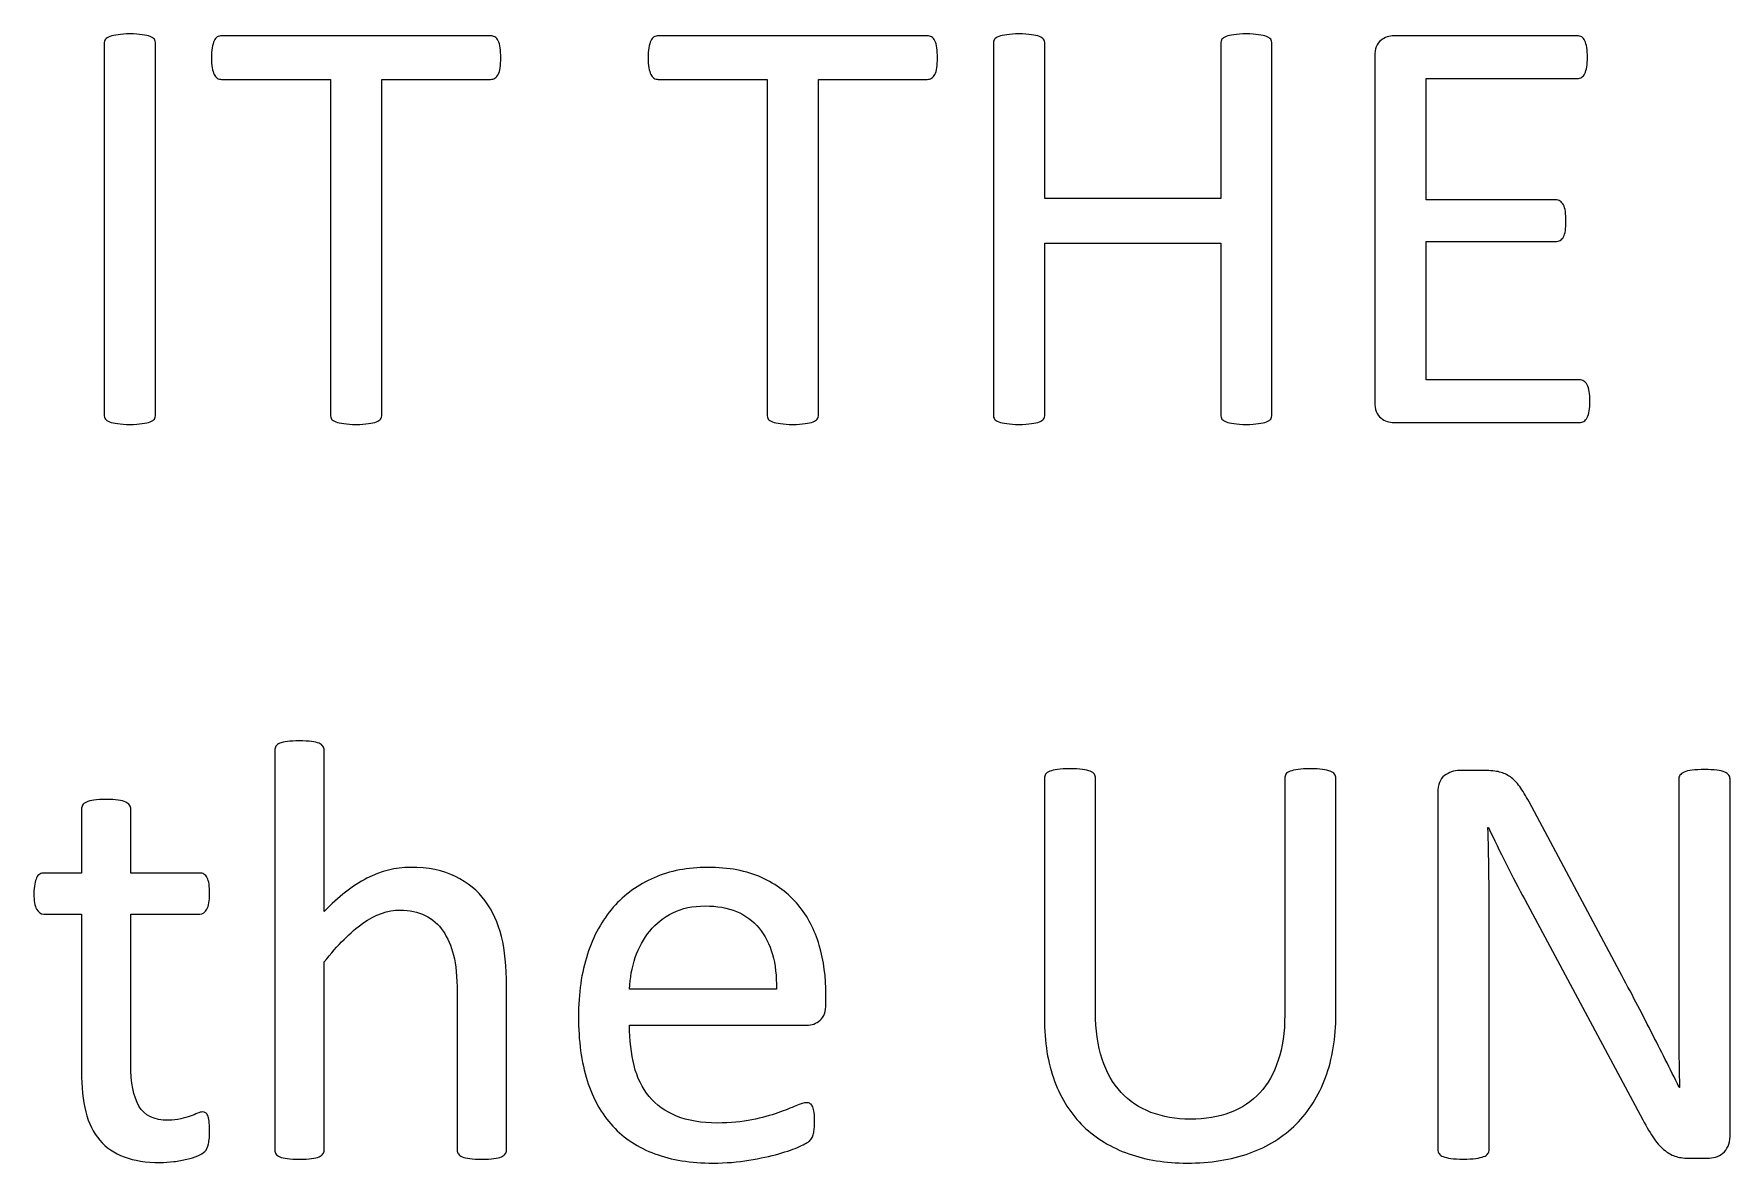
# Model space of a CAD drawing. Extents: x 699 to 13006, y 967 to 6587.
# Drawn here: x 5644.8 to 5977.3, y 2579.4 to 2800.7 of the extents above; entities that cross this region are included whole.
import ezdxf

# ---------------------------------------------------------------- set-up
doc = ezdxf.new("R2010")
doc.units = 0
doc.layers.add('Plantilla_LASERCUT_Illustrator_V2.0', color=7, linetype='CONTINUOUS')

msp = doc.modelspace()

# ---------------------------------------------------------------- linework, layer by layer
at = {"layer": 'Plantilla_LASERCUT_Illustrator_V2.0', "color": 7}
for points in [[(5734.306457, 2800.351355), (5681.572458, 2800.351355)], [(5819.911955, 2800.351355), (5767.177956, 2800.351355)], [(5947.353151, 2800.351155), (5911.377152, 2800.351155)], [(5658.544859, 2798.827955), (5658.544859, 2726.054957)], [(5668.622858, 2726.054957), (5668.622858, 2798.827955)], [(5832.861554, 2798.827955), (5832.861554, 2726.054957)], [(5877.450553, 2798.827955), (5877.450553, 2768.475956), (5842.939554, 2768.475956), (5842.939554, 2798.827955)], [(5887.470553, 2726.054957), (5887.470553, 2798.827955)], [(5907.627152, 2796.250155), (5907.627152, 2728.633157)], [(5681.572458, 2791.796355), (5702.900457, 2791.796355), (5702.900457, 2726.054357)], [(5712.978457, 2726.054357), (5712.978457, 2791.796355), (5734.306457, 2791.796355)], [(5767.177956, 2791.796355), (5788.505955, 2791.796355), (5788.505955, 2726.054357)], [(5798.583955, 2726.054357), (5798.583955, 2791.796355), (5819.911955, 2791.796355)], [(5943.135151, 2768.183156), (5917.705152, 2768.183156), (5917.705152, 2791.972155), (5947.353151, 2791.972155)], [(5947.763151, 2732.910157), (5917.705152, 2732.910157), (5917.705152, 2760.039156), (5943.135151, 2760.039156)], [(5842.939554, 2726.054957), (5842.939554, 2759.686956), (5877.450553, 2759.686956), (5877.450553, 2726.054957)], [(5911.377152, 2724.531157), (5947.763151, 2724.531157)], [(5692.001958, 2660.277358), (5692.001958, 2581.99636)], [(5701.669957, 2628.695359), (5701.669957, 2660.277358)], [(5842.880654, 2654.827959), (5842.880654, 2607.77696)], [(5852.900654, 2609.00796), (5852.900654, 2654.827959)], [(5889.989653, 2654.827959), (5889.989653, 2608.47996)], [(5900.009652, 2608.53896), (5900.009652, 2654.827959)], [(5929.182752, 2656.351159), (5924.223752, 2656.351159)], [(5967.216751, 2654.652159), (5967.216751, 2613.51916)], [(5977.294751, 2584.69116), (5977.294751, 2654.652159)], [(5919.989752, 2652.015159), (5919.989752, 2582.05416)], [(5955.668751, 2616.91816), (5937.886752, 2650.199159)], [(5654.091159, 2648.792959), (5654.091159, 2636.253959), (5646.767159, 2636.253959)], [(5677.295158, 2636.253959), (5663.759158, 2636.253959), (5663.759158, 2648.792959)], [(5929.833752, 2645.160159), (5929.950752, 2645.160159)], [(5937.036752, 2631.039159), (5960.166751, 2587.91416)], [(5646.709159, 2628.225959), (5654.091159, 2628.225959), (5654.091159, 2597.40596)], [(5663.759158, 2598.81196), (5663.759158, 2628.225959), (5677.295158, 2628.225959)], [(5930.067752, 2582.05416), (5930.067752, 2627.816159)], [(5701.669957, 2581.99636), (5701.669957, 2618.85136)], [(5737.411957, 2581.99636), (5737.411957, 2614.10536)], [(5727.743957, 2612.87536), (5727.743957, 2581.99636)], [(5790.321655, 2613.51916), (5761.552656, 2613.51916)], [(5800.048655, 2610.64816), (5800.048655, 2612.40616)], [(5761.552656, 2606.42916), (5796.280655, 2606.42916)], [(5967.392751, 2594.24216), (5967.333751, 2594.24216)], [(5969.538751, 2580.35516), (5972.870751, 2580.35516)]]:
    msp.add_lwpolyline(points, dxfattribs=at)
for points in [[(5736.181457, 2797.978355)], [(5821.786954, 2797.978355)], [(5949.697151, 2730.654157)], [(5679.111158, 2587.62096)]]:
    msp.add_lwpolyline(points, close=True, dxfattribs=at)
for points in [[(5659.686859, 2800.204955), (5659.276859, 2800.066955), (5658.983859, 2799.882955), (5658.808859, 2799.647955)], [(5661.268858, 2800.556955), (5660.624858, 2800.458955), (5660.097858, 2800.341955), (5659.686859, 2800.204955)], [(5663.583858, 2800.702955), (5662.684858, 2800.702955), (5661.913858, 2800.652955), (5661.268858, 2800.556955)], [(5666.015858, 2800.556955), (5665.370858, 2800.652955), (5664.559858, 2800.702955), (5663.583858, 2800.702955)], [(5667.567858, 2800.204955), (5667.176858, 2800.341955), (5666.659858, 2800.458955), (5666.015858, 2800.556955)], [(5668.388858, 2799.647955), (5668.231858, 2799.882955), (5667.957858, 2800.066955), (5667.567858, 2800.204955)], [(5680.722458, 2800.117355), (5680.468458, 2799.960355), (5680.263458, 2799.707355), (5680.107458, 2799.355355)], [(5681.572458, 2800.351355), (5681.259458, 2800.351355), (5680.975458, 2800.272355), (5680.722458, 2800.117355)], [(5735.156457, 2800.117355), (5734.901457, 2800.272355), (5734.618457, 2800.351355), (5734.306457, 2800.351355)], [(5735.800457, 2799.355355), (5735.624457, 2799.707355), (5735.409457, 2799.960355), (5735.156457, 2800.117355)], [(5766.327956, 2800.117355), (5766.073956, 2799.960355), (5765.868956, 2799.707355), (5765.712956, 2799.355355)], [(5767.177956, 2800.351355), (5766.864956, 2800.351355), (5766.580956, 2800.272355), (5766.327956, 2800.117355)], [(5820.761954, 2800.117355), (5820.506954, 2800.272355), (5820.223954, 2800.351355), (5819.911955, 2800.351355)], [(5821.405954, 2799.355355), (5821.229954, 2799.707355), (5821.014954, 2799.960355), (5820.761954, 2800.117355)], [(5833.915554, 2800.204955), (5833.524554, 2800.066955), (5833.251554, 2799.882955), (5833.095554, 2799.647955)], [(5835.497554, 2800.556955), (5834.833554, 2800.458955), (5834.305554, 2800.341955), (5833.915554, 2800.204955)], [(5837.900554, 2800.702955), (5836.962554, 2800.702955), (5836.161554, 2800.652955), (5835.497554, 2800.556955)], [(5840.331554, 2800.556955), (5839.687554, 2800.652955), (5838.876554, 2800.702955), (5837.900554, 2800.702955)], [(5841.884554, 2800.204955), (5841.493554, 2800.341955), (5840.976554, 2800.458955), (5840.331554, 2800.556955)], [(5842.704554, 2799.647955), (5842.548554, 2799.882955), (5842.274554, 2800.066955), (5841.884554, 2800.204955)], [(5878.505553, 2800.204955), (5878.114553, 2800.066955), (5877.841553, 2799.882955), (5877.685553, 2799.647955)], [(5880.029553, 2800.556955), (5879.403553, 2800.458955), (5878.895553, 2800.341955), (5878.505553, 2800.204955)], [(5882.490553, 2800.702955), (5881.473553, 2800.702955), (5880.653553, 2800.652955), (5880.029553, 2800.556955)], [(5884.863553, 2800.556955), (5884.218553, 2800.652955), (5883.427553, 2800.702955), (5882.490553, 2800.702955)], [(5886.415553, 2800.204955), (5886.024553, 2800.341955), (5885.507553, 2800.458955), (5884.863553, 2800.556955)], [(5887.236553, 2799.647955), (5887.079553, 2799.882955), (5886.805553, 2800.066955), (5886.415553, 2800.204955)], [(5911.377152, 2800.351155), (5910.478152, 2800.351155), (5909.628152, 2800.049155), (5908.828152, 2799.443155)], [(5948.203151, 2800.117155), (5947.948151, 2800.272155), (5947.665151, 2800.351155), (5947.353151, 2800.351155)], [(5948.818151, 2799.355155), (5948.661151, 2799.707155), (5948.456151, 2799.961155), (5948.203151, 2800.117155)], [(5658.808859, 2799.647955), (5658.632859, 2799.413955), (5658.544859, 2799.139955), (5658.544859, 2798.827955)], [(5668.622858, 2798.827955), (5668.622858, 2799.139955), (5668.543858, 2799.413955), (5668.388858, 2799.647955)], [(5679.726458, 2797.978355), (5679.628458, 2797.412355), (5679.579458, 2796.756355), (5679.579458, 2796.015355)], [(5680.107458, 2799.355355), (5679.950458, 2799.003355), (5679.823458, 2798.543355), (5679.726458, 2797.978355)], [(5736.181457, 2797.978355), (5736.102457, 2798.543355), (5735.976457, 2799.003355), (5735.800457, 2799.355355)], [(5736.298457, 2796.015355), (5736.298457, 2796.756355), (5736.259457, 2797.412355), (5736.181457, 2797.978355)], [(5765.331956, 2797.978355), (5765.233956, 2797.412355), (5765.184956, 2796.756355), (5765.184956, 2796.015355)], [(5765.712956, 2799.355355), (5765.555956, 2799.003355), (5765.428956, 2798.543355), (5765.331956, 2797.978355)], [(5821.786954, 2797.978355), (5821.707954, 2798.543355), (5821.581954, 2799.003355), (5821.405954, 2799.355355)], [(5821.903954, 2796.015355), (5821.903954, 2796.756355), (5821.864954, 2797.412355), (5821.786954, 2797.978355)], [(5833.095554, 2799.647955), (5832.938554, 2799.413955), (5832.861554, 2799.139955), (5832.861554, 2798.827955)], [(5842.939554, 2798.827955), (5842.939554, 2799.139955), (5842.860554, 2799.413955), (5842.704554, 2799.647955)], [(5877.685553, 2799.647955), (5877.528553, 2799.413955), (5877.450553, 2799.139955), (5877.450553, 2798.827955)], [(5887.470553, 2798.827955), (5887.470553, 2799.139955), (5887.391553, 2799.413955), (5887.236553, 2799.647955)], [(5908.828152, 2799.443155), (5908.027152, 2798.837155), (5907.627152, 2797.773155), (5907.627152, 2796.250155)], [(5949.199151, 2798.037155), (5949.101151, 2798.564155), (5948.974151, 2799.004155), (5948.818151, 2799.355155)], [(5949.345151, 2796.074155), (5949.345151, 2796.855155), (5949.296151, 2797.509155), (5949.199151, 2798.037155)], [(5679.579458, 2796.015355), (5679.579458, 2795.273355), (5679.628458, 2794.628355), (5679.726458, 2794.082355)], [(5679.726458, 2794.082355), (5679.823458, 2793.534355), (5679.950458, 2793.094355), (5680.107458, 2792.763355)], [(5735.800457, 2792.763355), (5735.976457, 2793.094355), (5736.102457, 2793.534355), (5736.181457, 2794.082355)], [(5736.181457, 2794.082355), (5736.259457, 2794.628355), (5736.298457, 2795.273355), (5736.298457, 2796.015355)], [(5765.184956, 2796.015355), (5765.184956, 2795.273355), (5765.233956, 2794.628355), (5765.331956, 2794.082355)], [(5765.331956, 2794.082355), (5765.428956, 2793.534355), (5765.555956, 2793.094355), (5765.712956, 2792.763355)], [(5821.405954, 2792.763355), (5821.581954, 2793.094355), (5821.707954, 2793.534355), (5821.786954, 2794.082355)], [(5821.786954, 2794.082355), (5821.864954, 2794.628355), (5821.903954, 2795.273355), (5821.903954, 2796.015355)], [(5948.818151, 2792.939155), (5948.974151, 2793.270155), (5949.101151, 2793.701155), (5949.199151, 2794.228155)], [(5949.199151, 2794.228155), (5949.296151, 2794.756155), (5949.345151, 2795.371155), (5949.345151, 2796.074155)], [(5680.107458, 2792.763355), (5680.263458, 2792.431355), (5680.468458, 2792.186355), (5680.722458, 2792.031355)], [(5680.722458, 2792.031355), (5680.975458, 2791.874355), (5681.259458, 2791.796355), (5681.572458, 2791.796355)], [(5734.306457, 2791.796355), (5734.618457, 2791.796355), (5734.901457, 2791.874355), (5735.156457, 2792.031355)], [(5735.156457, 2792.031355), (5735.409457, 2792.186355), (5735.624457, 2792.431355), (5735.800457, 2792.763355)], [(5765.712956, 2792.763355), (5765.868956, 2792.431355), (5766.073956, 2792.186355), (5766.327956, 2792.031355)], [(5766.327956, 2792.031355), (5766.580956, 2791.874355), (5766.864956, 2791.796355), (5767.177956, 2791.796355)], [(5819.911955, 2791.796355), (5820.223954, 2791.796355), (5820.506954, 2791.874355), (5820.761954, 2792.031355)], [(5820.761954, 2792.031355), (5821.014954, 2792.186355), (5821.229954, 2792.431355), (5821.405954, 2792.763355)], [(5947.353151, 2791.972155), (5947.665151, 2791.972155), (5947.948151, 2792.050155), (5948.203151, 2792.207155)], [(5948.203151, 2792.207155), (5948.456151, 2792.362155), (5948.661151, 2792.607155), (5948.818151, 2792.939155)], [(5943.984151, 2767.920156), (5943.730151, 2768.095156), (5943.447151, 2768.183156), (5943.135151, 2768.183156)], [(5944.629151, 2767.187156), (5944.453151, 2767.500156), (5944.238151, 2767.744156), (5943.984151, 2767.920156)], [(5945.010151, 2765.898156), (5944.931151, 2766.445156), (5944.804151, 2766.874156), (5944.629151, 2767.187156)], [(5945.127151, 2763.965156), (5945.127151, 2764.706156), (5945.087151, 2765.350156), (5945.010151, 2765.898156)], [(5945.010151, 2762.148156), (5945.087151, 2762.655156), (5945.127151, 2763.261156), (5945.127151, 2763.965156)], [(5943.135151, 2760.039156), (5943.447151, 2760.039156), (5943.730151, 2760.106156), (5943.984151, 2760.244156)], [(5943.984151, 2760.244156), (5944.238151, 2760.381156), (5944.453151, 2760.604156), (5944.629151, 2760.918156)], [(5944.629151, 2760.918156), (5944.804151, 2761.230156), (5944.931151, 2761.640156), (5945.010151, 2762.148156)], [(5948.613151, 2732.675157), (5948.359151, 2732.831157), (5948.075151, 2732.910157), (5947.763151, 2732.910157)], [(5949.287151, 2731.943157), (5949.091151, 2732.274157), (5948.866151, 2732.519157), (5948.613151, 2732.675157)], [(5949.697151, 2730.654157), (5949.618151, 2731.181157), (5949.482151, 2731.611157), (5949.287151, 2731.943157)], [(5949.814151, 2728.691157), (5949.814151, 2729.472157), (5949.775151, 2730.127157), (5949.697151, 2730.654157)], [(5907.627152, 2728.633157), (5907.627152, 2727.109157), (5908.027152, 2726.045157), (5908.828152, 2725.439157)], [(5949.287151, 2725.527157), (5949.482151, 2725.879157), (5949.618151, 2726.318157), (5949.697151, 2726.845157)], [(5949.697151, 2726.845157), (5949.775151, 2727.373157), (5949.814151, 2727.988157), (5949.814151, 2728.691157)], [(5658.544859, 2726.054957), (5658.544859, 2725.740957), (5658.622859, 2725.468957), (5658.778859, 2725.233957)], [(5658.778859, 2725.233957), (5658.934859, 2724.999957), (5659.207859, 2724.813957), (5659.599859, 2724.677957)], [(5659.599859, 2724.677957), (5659.989859, 2724.539957), (5660.516858, 2724.423957), (5661.181858, 2724.325957)], [(5661.181858, 2724.325957), (5661.844858, 2724.228957), (5662.645858, 2724.179957), (5663.583858, 2724.179957)], [(5663.583858, 2724.179957), (5664.559858, 2724.179957), (5665.370858, 2724.228957), (5666.015858, 2724.325957)], [(5666.015858, 2724.325957), (5666.659858, 2724.423957), (5667.176858, 2724.539957), (5667.567858, 2724.677957)], [(5667.567858, 2724.677957), (5667.957858, 2724.813957), (5668.231858, 2724.999957), (5668.388858, 2725.233957)], [(5668.388858, 2725.233957), (5668.543858, 2725.468957), (5668.622858, 2725.740957), (5668.622858, 2726.054957)], [(5702.900457, 2726.054357), (5702.900457, 2725.741357), (5702.977457, 2725.468357), (5703.134457, 2725.234357)], [(5703.134457, 2725.234357), (5703.290457, 2724.999357), (5703.563457, 2724.814357), (5703.954457, 2724.677357)], [(5703.954457, 2724.677357), (5704.345457, 2724.540357), (5704.872457, 2724.423357), (5705.536457, 2724.326357)], [(5705.536457, 2724.326357), (5706.200457, 2724.229357), (5707.001457, 2724.179357), (5707.939457, 2724.179357)], [(5707.939457, 2724.179357), (5708.915457, 2724.179357), (5709.726457, 2724.229357), (5710.370457, 2724.326357)], [(5710.370457, 2724.326357), (5711.015457, 2724.423357), (5711.532457, 2724.540357), (5711.923457, 2724.677357)], [(5711.923457, 2724.677357), (5712.313457, 2724.814357), (5712.587457, 2724.999357), (5712.744457, 2725.234357)], [(5712.744457, 2725.234357), (5712.899457, 2725.468357), (5712.978457, 2725.741357), (5712.978457, 2726.054357)], [(5788.505955, 2726.054357), (5788.505955, 2725.741357), (5788.582955, 2725.468357), (5788.739955, 2725.234357)], [(5788.739955, 2725.234357), (5788.895955, 2724.999357), (5789.168955, 2724.814357), (5789.559955, 2724.677357)], [(5789.559955, 2724.677357), (5789.950955, 2724.540357), (5790.477955, 2724.423357), (5791.141955, 2724.326357)], [(5791.141955, 2724.326357), (5791.805955, 2724.229357), (5792.606955, 2724.179357), (5793.544955, 2724.179357)], [(5793.544955, 2724.179357), (5794.520955, 2724.179357), (5795.331955, 2724.229357), (5795.975955, 2724.326357)], [(5795.975955, 2724.326357), (5796.620955, 2724.423357), (5797.137955, 2724.540357), (5797.528955, 2724.677357)], [(5797.528955, 2724.677357), (5797.918955, 2724.814357), (5798.192955, 2724.999357), (5798.349955, 2725.234357)], [(5798.349955, 2725.234357), (5798.504955, 2725.468357), (5798.583955, 2725.741357), (5798.583955, 2726.054357)], [(5832.861554, 2726.054957), (5832.861554, 2725.740957), (5832.938554, 2725.468957), (5833.095554, 2725.233957)], [(5833.095554, 2725.233957), (5833.251554, 2724.999957), (5833.524554, 2724.813957), (5833.915554, 2724.677957)], [(5833.915554, 2724.677957), (5834.305554, 2724.539957), (5834.833554, 2724.423957), (5835.497554, 2724.325957)], [(5835.497554, 2724.325957), (5836.161554, 2724.228957), (5836.962554, 2724.179957), (5837.900554, 2724.179957)], [(5837.900554, 2724.179957), (5838.876554, 2724.179957), (5839.687554, 2724.228957), (5840.331554, 2724.325957)], [(5840.331554, 2724.325957), (5840.976554, 2724.423957), (5841.493554, 2724.539957), (5841.884554, 2724.677957)], [(5841.884554, 2724.677957), (5842.274554, 2724.813957), (5842.548554, 2724.999957), (5842.704554, 2725.233957)], [(5842.704554, 2725.233957), (5842.860554, 2725.468957), (5842.939554, 2725.740957), (5842.939554, 2726.054957)], [(5877.450553, 2726.054957), (5877.450553, 2725.740957), (5877.528553, 2725.468957), (5877.685553, 2725.233957)], [(5877.685553, 2725.233957), (5877.841553, 2724.999957), (5878.114553, 2724.813957), (5878.505553, 2724.677957)], [(5878.505553, 2724.677957), (5878.895553, 2724.539957), (5879.403553, 2724.423957), (5880.029553, 2724.325957)], [(5880.029553, 2724.325957), (5880.653553, 2724.228957), (5881.473553, 2724.179957), (5882.490553, 2724.179957)], [(5882.490553, 2724.179957), (5883.427553, 2724.179957), (5884.218553, 2724.228957), (5884.863553, 2724.325957)], [(5884.863553, 2724.325957), (5885.507553, 2724.423957), (5886.024553, 2724.539957), (5886.415553, 2724.677957)], [(5886.415553, 2724.677957), (5886.805553, 2724.813957), (5887.079553, 2724.999957), (5887.236553, 2725.233957)], [(5887.236553, 2725.233957), (5887.391553, 2725.468957), (5887.470553, 2725.740957), (5887.470553, 2726.054957)], [(5908.828152, 2725.439157), (5909.628152, 2724.833157), (5910.478152, 2724.531157), (5911.377152, 2724.531157)], [(5947.763151, 2724.531157), (5948.075151, 2724.531157), (5948.359151, 2724.609157), (5948.613151, 2724.765157)], [(5948.613151, 2724.765157), (5948.866151, 2724.921157), (5949.091151, 2725.175157), (5949.287151, 2725.527157)], [(5692.206958, 2661.097358), (5692.069958, 2660.863358), (5692.001958, 2660.589358), (5692.001958, 2660.277358)], [(5692.968958, 2661.683358), (5692.596958, 2661.527358), (5692.342958, 2661.332358), (5692.206958, 2661.097358)], [(5694.462958, 2662.035358), (5693.836958, 2661.956358), (5693.338958, 2661.838358), (5692.968958, 2661.683358)], [(5696.806958, 2662.152358), (5695.868958, 2662.152358), (5695.086958, 2662.113358), (5694.462958, 2662.035358)], [(5699.208958, 2662.035358), (5698.582958, 2662.113358), (5697.782958, 2662.152358), (5696.806958, 2662.152358)], [(5700.673957, 2661.683358), (5700.321957, 2661.838358), (5699.832958, 2661.956358), (5699.208958, 2662.035358)], [(5701.434957, 2661.097358), (5701.278957, 2661.332358), (5701.024957, 2661.527358), (5700.673957, 2661.683358)], [(5701.669957, 2660.277358), (5701.669957, 2660.589358), (5701.590957, 2660.863358), (5701.434957, 2661.097358)], [(5843.114654, 2655.647959), (5842.958654, 2655.413959), (5842.880654, 2655.139959), (5842.880654, 2654.827959)], [(5843.935654, 2656.204959), (5843.544654, 2656.066959), (5843.270654, 2655.882959), (5843.114654, 2655.647959)], [(5845.458654, 2656.556959), (5844.833654, 2656.458959), (5844.325654, 2656.341959), (5843.935654, 2656.204959)], [(5847.919654, 2656.702959), (5846.903654, 2656.702959), (5846.083654, 2656.652959), (5845.458654, 2656.556959)], [(5850.321654, 2656.556959), (5849.657654, 2656.652959), (5848.857654, 2656.702959), (5847.919654, 2656.702959)], [(5851.874654, 2656.204959), (5851.503654, 2656.341959), (5850.985654, 2656.458959), (5850.321654, 2656.556959)], [(5852.665654, 2655.647959), (5852.509654, 2655.882959), (5852.245654, 2656.066959), (5851.874654, 2656.204959)], [(5852.900654, 2654.827959), (5852.900654, 2655.139959), (5852.821654, 2655.413959), (5852.665654, 2655.647959)], [(5890.224653, 2655.647959), (5890.067653, 2655.413959), (5889.989653, 2655.139959), (5889.989653, 2654.827959)], [(5891.044653, 2656.204959), (5890.653653, 2656.066959), (5890.380653, 2655.882959), (5890.224653, 2655.647959)], [(5892.597653, 2656.556959), (5891.952653, 2656.458959), (5891.434653, 2656.341959), (5891.044653, 2656.204959)], [(5895.029653, 2656.702959), (5894.051653, 2656.702959), (5893.241653, 2656.652959), (5892.597653, 2656.556959)], [(5897.402653, 2656.556959), (5896.757653, 2656.652959), (5895.966653, 2656.702959), (5895.029653, 2656.702959)], [(5898.925653, 2656.204959), (5898.553653, 2656.341959), (5898.046653, 2656.458959), (5897.402653, 2656.556959)], [(5899.745653, 2655.647959), (5899.570653, 2655.882959), (5899.296653, 2656.066959), (5898.925653, 2656.204959)], [(5900.009652, 2654.827959), (5900.009652, 2655.139959), (5899.921653, 2655.413959), (5899.745653, 2655.647959)], [(5921.319752, 2655.355159), (5920.433752, 2654.690159), (5919.989752, 2653.577159), (5919.989752, 2652.015159)], [(5924.223752, 2656.351159), (5923.174752, 2656.351159), (5922.207752, 2656.019159), (5921.319752, 2655.355159)], [(5932.114752, 2656.058159), (5931.328752, 2656.254159), (5930.350752, 2656.351159), (5929.182752, 2656.351159)], [(5934.231752, 2655.091159), (5933.607752, 2655.540159), (5932.901752, 2655.862159), (5932.114752, 2656.058159)], [(5936.046752, 2653.216159), (5935.461752, 2654.016159), (5934.856752, 2654.642159), (5934.231752, 2655.091159)], [(5967.463751, 2655.414159), (5967.298751, 2655.179159), (5967.216751, 2654.924159), (5967.216751, 2654.652159)], [(5968.297751, 2656.029159), (5967.905751, 2655.853159), (5967.628751, 2655.648159), (5967.463751, 2655.414159)], [(5969.843751, 2656.410159), (5969.204751, 2656.331159), (5968.689751, 2656.205159), (5968.297751, 2656.029159)], [(5972.347751, 2656.527159), (5971.316751, 2656.527159), (5970.482751, 2656.488159), (5969.843751, 2656.410159)], [(5974.697751, 2656.410159), (5974.038751, 2656.488159), (5973.254751, 2656.527159), (5972.347751, 2656.527159)], [(5976.243751, 2656.029159), (5975.871751, 2656.205159), (5975.356751, 2656.331159), (5974.697751, 2656.410159)], [(5977.047751, 2655.414159), (5976.882751, 2655.648159), (5976.614751, 2655.853159), (5976.243751, 2656.029159)], [(5977.294751, 2654.652159), (5977.294751, 2654.924159), (5977.211751, 2655.179159), (5977.047751, 2655.414159)], [(5656.552159, 2650.550959), (5655.927159, 2650.471959), (5655.429159, 2650.345959), (5655.058159, 2650.169959)], [(5658.896159, 2650.667959), (5657.959159, 2650.667959), (5657.177159, 2650.628959), (5656.552159, 2650.550959)], [(5661.299158, 2650.550959), (5660.673158, 2650.628959), (5659.872159, 2650.667959), (5658.896159, 2650.667959)], [(5662.763158, 2650.169959), (5662.412158, 2650.345959), (5661.923158, 2650.471959), (5661.299158, 2650.550959)], [(5937.886752, 2650.199159), (5937.243752, 2651.409159), (5936.630752, 2652.416159), (5936.046752, 2653.216159)], [(5654.297159, 2649.554959), (5654.159159, 2649.319959), (5654.091159, 2649.064959), (5654.091159, 2648.792959)], [(5655.058159, 2650.169959), (5654.687159, 2649.993959), (5654.433159, 2649.788959), (5654.297159, 2649.554959)], [(5663.525158, 2649.554959), (5663.368158, 2649.788959), (5663.115158, 2649.993959), (5662.763158, 2650.169959)], [(5663.759158, 2648.792959), (5663.759158, 2649.064959), (5663.681158, 2649.319959), (5663.525158, 2649.554959)], [(5930.009752, 2636.547159), (5929.969752, 2639.476159), (5929.911752, 2642.347159), (5929.833752, 2645.160159)], [(5929.950752, 2645.160159), (5931.009752, 2642.854159), (5932.151752, 2640.481159), (5933.380752, 2638.041159)], [(5718.544957, 2637.367359), (5715.692957, 2637.367359), (5712.860957, 2636.654359), (5710.048957, 2635.228359)], [(5727.421957, 2635.580359), (5725.018957, 2636.771359), (5722.059957, 2637.367359), (5718.544957, 2637.367359)], [(5776.845656, 2637.367159), (5772.978656, 2637.367159), (5769.481656, 2636.693159), (5766.357656, 2635.345159)], [(5787.421655, 2635.375159), (5784.510655, 2636.702159), (5780.985655, 2637.367159), (5776.845656, 2637.367159)], [(5933.380752, 2638.041159), (5934.608752, 2635.599159), (5935.827752, 2633.265159), (5937.036752, 2631.039159)], [(5644.922159, 2634.085959), (5644.823159, 2633.577959), (5644.775159, 2632.951959), (5644.775159, 2632.210959)], [(5645.302159, 2635.345959), (5645.146159, 2635.013959), (5645.019159, 2634.592959), (5644.922159, 2634.085959)], [(5645.918159, 2636.048959), (5645.663159, 2635.910959), (5645.458159, 2635.676959), (5645.302159, 2635.345959)], [(5646.767159, 2636.253959), (5646.454159, 2636.253959), (5646.171159, 2636.184959), (5645.918159, 2636.048959)], [(5678.115158, 2636.048959), (5677.881158, 2636.184959), (5677.607158, 2636.253959), (5677.295158, 2636.253959)], [(5678.730158, 2635.345959), (5678.554158, 2635.676959), (5678.349158, 2635.910959), (5678.115158, 2636.048959)], [(5679.111158, 2634.085959), (5679.032158, 2634.592959), (5678.906158, 2635.013959), (5678.730158, 2635.345959)], [(5679.228158, 2632.210959), (5679.228158, 2632.951959), (5679.189158, 2633.577959), (5679.111158, 2634.085959)], [(5710.048957, 2635.228359), (5707.235957, 2633.801359), (5704.442957, 2631.625359), (5701.669957, 2628.695359)], [(5733.251957, 2630.804359), (5731.766957, 2632.796359), (5729.823957, 2634.387359), (5727.421957, 2635.580359)], [(5766.357656, 2635.345159), (5763.231656, 2633.998159), (5760.565656, 2632.064159), (5758.359656, 2629.545159)], [(5794.599655, 2630.013159), (5792.724655, 2632.260159), (5790.331655, 2634.047159), (5787.421655, 2635.375159)], [(5930.067752, 2627.816159), (5930.067752, 2630.707159), (5930.047752, 2633.617159), (5930.009752, 2636.547159)], [(5644.775159, 2632.210959), (5644.775159, 2630.804959), (5644.951159, 2629.787959), (5645.302159, 2629.163959)], [(5678.701158, 2629.163959), (5679.052158, 2629.787959), (5679.228158, 2630.804959), (5679.228158, 2632.210959)], [(5736.444957, 2623.802359), (5735.800957, 2626.477359), (5734.735957, 2628.812359), (5733.251957, 2630.804359)], [(5645.302159, 2629.163959), (5645.654159, 2628.538959), (5646.123159, 2628.225959), (5646.709159, 2628.225959)], [(5677.295158, 2628.225959), (5677.881158, 2628.225959), (5678.349158, 2628.538959), (5678.701158, 2629.163959)], [(5709.286957, 2626.410359), (5711.707957, 2628.128359), (5714.129957, 2628.988359), (5716.552957, 2628.988359)], [(5716.552957, 2628.988359), (5718.427957, 2628.988359), (5720.077957, 2628.636359), (5721.503957, 2627.933359)], [(5721.503957, 2627.933359), (5722.928957, 2627.230359), (5724.090957, 2626.213359), (5724.989957, 2624.886359)], [(5758.359656, 2629.545159), (5756.151656, 2627.025159), (5754.462656, 2623.958159), (5753.290656, 2620.345159)], [(5765.502656, 2624.886159), (5766.720656, 2626.371159), (5768.234656, 2627.561159), (5770.042656, 2628.461159)], [(5770.042656, 2628.461159), (5771.849656, 2629.359159), (5773.952656, 2629.808159), (5776.350656, 2629.808159)], [(5776.350656, 2629.808159), (5781.026655, 2629.808159), (5784.554655, 2628.363159), (5786.931655, 2625.472159)], [(5798.730655, 2622.103159), (5797.851655, 2625.130159), (5796.474655, 2627.766159), (5794.599655, 2630.013159)], [(5701.669957, 2618.85136), (5704.325957, 2622.170359), (5706.864957, 2624.690359), (5709.286957, 2626.410359)], [(5724.989957, 2624.886359), (5725.887957, 2623.558359), (5726.571957, 2621.976359), (5727.040957, 2620.140359)], [(5737.411957, 2614.10536), (5737.411957, 2617.89336), (5737.089957, 2621.126359), (5736.444957, 2623.802359)], [(5762.672656, 2619.70116), (5763.340656, 2621.673159), (5764.283656, 2623.401159), (5765.502656, 2624.886159)], [(5786.931655, 2625.472159), (5789.308655, 2622.581159), (5790.439655, 2618.59616), (5790.321655, 2613.51916)], [(5753.290656, 2620.345159), (5752.118656, 2616.73216), (5751.532656, 2612.66016), (5751.532656, 2608.12916)], [(5800.048655, 2612.40616), (5800.048655, 2615.84316), (5799.609655, 2619.07616), (5798.730655, 2622.103159)], [(5727.040957, 2620.140359), (5727.509957, 2618.30336), (5727.743957, 2615.88236), (5727.743957, 2612.87536)], [(5761.552656, 2613.51916), (5761.631656, 2615.66716), (5762.003656, 2617.72816), (5762.672656, 2619.70116)], [(5958.839751, 2610.97016), (5957.819751, 2612.90416), (5956.762751, 2614.88616), (5955.668751, 2616.91816)], [(5798.900655, 2607.39616), (5799.665655, 2608.04116), (5800.048655, 2609.12516), (5800.048655, 2610.64816)], [(5961.783751, 2605.25716), (5960.839751, 2607.13216), (5959.858751, 2609.03716), (5958.839751, 2610.97016)], [(5967.216751, 2613.51916), (5967.216751, 2610.43316), (5967.225751, 2607.22016), (5967.245751, 2603.88116)], [(5751.532656, 2608.12916), (5751.532656, 2603.36216), (5752.098656, 2599.18316), (5753.232656, 2595.59016)], [(5796.280655, 2606.42916), (5797.262655, 2606.42916), (5798.134655, 2606.75216), (5798.900655, 2607.39616)], [(5842.880654, 2607.77696), (5842.880654, 2603.12796), (5843.544654, 2599.02596), (5844.872654, 2595.47296)], [(5854.189654, 2599.80796), (5853.329654, 2602.42496), (5852.900654, 2605.49196), (5852.900654, 2609.00796)], [(5889.989653, 2608.47996), (5889.989653, 2605.08196), (5889.569653, 2602.11296), (5888.730653, 2599.57396)], [(5897.988653, 2596.20496), (5899.335653, 2599.81696), (5900.009652, 2603.92996), (5900.009652, 2608.53896)], [(5762.435656, 2598.51916), (5761.846656, 2600.86316), (5761.552656, 2603.50016), (5761.552656, 2606.42916)], [(5964.586751, 2599.72016), (5963.662751, 2601.53716), (5962.727751, 2603.38216), (5961.783751, 2605.25716)], [(5967.245751, 2603.88116), (5967.264751, 2600.54116), (5967.313751, 2597.32716), (5967.392751, 2594.24216)], [(5654.091159, 2597.40596), (5654.091159, 2594.35896), (5654.374159, 2591.71296), (5654.941159, 2589.46696)], [(5665.371158, 2590.57996), (5664.296158, 2592.43396), (5663.759158, 2595.17996), (5663.759158, 2598.81196)], [(5765.379656, 2592.48416), (5764.005656, 2594.16316), (5763.023656, 2596.17616), (5762.435656, 2598.51916)], [(5857.909654, 2593.27496), (5856.288654, 2595.01296), (5855.048654, 2597.19096), (5854.189654, 2599.80796)], [(5888.730653, 2599.57396), (5887.889653, 2597.03396), (5886.679653, 2594.90596), (5885.097653, 2593.18696)], [(5967.333751, 2594.24216), (5966.427751, 2596.07816), (5965.511751, 2597.90416), (5964.586751, 2599.72016)], [(5753.232656, 2595.59016), (5754.364656, 2591.99516), (5756.044656, 2589.00716), (5758.271656, 2586.62516)], [(5844.872654, 2595.47296), (5846.200654, 2591.91796), (5848.095654, 2588.95896), (5850.556654, 2586.59596)], [(5892.216653, 2587.03496), (5894.716653, 2589.53396), (5896.640653, 2592.59196), (5897.988653, 2596.20496)], [(5671.142158, 2587.79696), (5668.368158, 2587.79696), (5666.444158, 2588.72496), (5665.371158, 2590.57996)], [(5770.736656, 2588.61716), (5768.538656, 2589.51516), (5766.752656, 2590.80416), (5765.379656, 2592.48416)], [(5794.141655, 2590.63816), (5793.218655, 2590.22816), (5792.041655, 2589.76816), (5790.608655, 2589.26116)], [(5796.232655, 2591.25416), (5795.760655, 2591.25416), (5795.064655, 2591.04916), (5794.141655, 2590.63816)], [(5796.967655, 2591.04916), (5796.751655, 2591.18516), (5796.507655, 2591.25416), (5796.232655, 2591.25416)], [(5797.468655, 2590.43316), (5797.350655, 2590.70616), (5797.183655, 2590.91116), (5796.967655, 2591.04916)], [(5797.733655, 2589.29116), (5797.674655, 2589.77916), (5797.585655, 2590.16016), (5797.468655, 2590.43316)], [(5863.769653, 2589.34896), (5861.484653, 2590.22796), (5859.530654, 2591.53696), (5857.909654, 2593.27496)], [(5885.097653, 2593.18696), (5883.515653, 2591.46796), (5881.581653, 2590.17896), (5879.296653, 2589.31996)], [(5654.941159, 2589.46696), (5655.507159, 2587.21996), (5656.415159, 2585.36496), (5657.666159, 2583.89996)], [(5673.545158, 2588.05996), (5672.841158, 2587.88496), (5672.040158, 2587.79696), (5671.142158, 2587.79696)], [(5675.420158, 2588.61696), (5674.872158, 2588.42096), (5674.248158, 2588.23596), (5673.545158, 2588.05996)], [(5676.826158, 2589.17396), (5676.435158, 2588.99796), (5675.966158, 2588.81196), (5675.420158, 2588.61696)], [(5677.881158, 2589.43696), (5677.568158, 2589.43696), (5677.216158, 2589.34996), (5676.826158, 2589.17396)], [(5678.437158, 2589.29096), (5678.261158, 2589.38796), (5678.075158, 2589.43696), (5677.881158, 2589.43696)], [(5678.847158, 2588.73396), (5678.749158, 2589.00696), (5678.613158, 2589.19296), (5678.437158, 2589.29096)], [(5679.111158, 2587.62096), (5679.032158, 2588.08996), (5678.944158, 2588.46096), (5678.847158, 2588.73396)], [(5679.228158, 2585.86296), (5679.228158, 2586.56596), (5679.189158, 2587.15196), (5679.111158, 2587.62096)], [(5778.803656, 2587.26916), (5775.624656, 2587.26916), (5772.935656, 2587.71816), (5770.736656, 2588.61716)], [(5785.515655, 2587.88516), (5783.552655, 2587.47416), (5781.316655, 2587.26916), (5778.803656, 2587.26916)], [(5790.608655, 2589.26116), (5789.175655, 2588.75416), (5787.478655, 2588.29516), (5785.515655, 2587.88516)], [(5797.821655, 2587.50416), (5797.821655, 2588.20716), (5797.791655, 2588.80216), (5797.733655, 2589.29116)], [(5797.763655, 2586.18516), (5797.801655, 2586.55616), (5797.821655, 2586.99616), (5797.821655, 2587.50416)], [(5871.474653, 2588.03096), (5868.622653, 2588.03096), (5866.054653, 2588.47096), (5863.769653, 2589.34896)], [(5879.296653, 2589.31996), (5877.011653, 2588.46096), (5874.404653, 2588.03096), (5871.474653, 2588.03096)], [(5883.075653, 2581.35096), (5886.669653, 2582.63996), (5889.716653, 2584.53496), (5892.216653, 2587.03496)], [(5960.166751, 2587.91416), (5960.959751, 2586.39016), (5961.710751, 2585.13916), (5962.417751, 2584.16416)], [(5657.666159, 2583.89996), (5658.915159, 2582.43496), (5660.517158, 2581.34196), (5662.470158, 2580.61896)], [(5678.994158, 2583.16796), (5679.150158, 2583.83196), (5679.228158, 2584.72896), (5679.228158, 2585.86296)], [(5758.271656, 2586.62516), (5760.497656, 2584.24216), (5763.241656, 2582.44416), (5766.503656, 2581.23416)], [(5794.892655, 2582.67016), (5795.946655, 2583.15816), (5796.581655, 2583.51016), (5796.796655, 2583.72416)], [(5796.796655, 2583.72416), (5797.010655, 2583.93816), (5797.186655, 2584.16416), (5797.323655, 2584.39816)], [(5797.323655, 2584.39816), (5797.460655, 2584.63316), (5797.558655, 2584.89616), (5797.616655, 2585.18916)], [(5797.616655, 2585.18916), (5797.675655, 2585.48216), (5797.723655, 2585.81316), (5797.763655, 2586.18516)], [(5850.556654, 2586.59596), (5853.017654, 2584.23096), (5855.966654, 2582.44396), (5859.404654, 2581.23396)], [(5962.417751, 2584.16416), (5963.124751, 2583.18716), (5963.831751, 2582.41516), (5964.538751, 2581.84916)], [(5976.900751, 2582.69916), (5977.162751, 2583.24616), (5977.294751, 2583.90916), (5977.294751, 2584.69116)], [(5662.470158, 2580.61896), (5664.423158, 2579.895961), (5666.767158, 2579.534961), (5669.502158, 2579.534961)], [(5674.746158, 2580.14996), (5675.546158, 2580.32596), (5676.259158, 2580.55096), (5676.884158, 2580.82396)], [(5676.884158, 2580.82396), (5677.509158, 2581.09696), (5677.978158, 2581.38996), (5678.291158, 2581.70296)], [(5678.291158, 2581.70296), (5678.603158, 2582.01596), (5678.837158, 2582.50296), (5678.994158, 2583.16796)], [(5692.001958, 2581.99636), (5692.001958, 2581.68236), (5692.069958, 2581.41836), (5692.206958, 2581.20536)], [(5692.206958, 2581.20536), (5692.342958, 2580.99036), (5692.596958, 2580.80336), (5692.968958, 2580.64836)], [(5692.968958, 2580.64836), (5693.338958, 2580.49336), (5693.836958, 2580.37636), (5694.462958, 2580.29636)], [(5699.208958, 2580.29636), (5699.832958, 2580.37636), (5700.321957, 2580.49336), (5700.673957, 2580.64836)], [(5700.673957, 2580.64836), (5701.024957, 2580.80336), (5701.278957, 2580.99036), (5701.434957, 2581.20536)], [(5701.434957, 2581.20536), (5701.590957, 2581.41836), (5701.669957, 2581.68236), (5701.669957, 2581.99636)], [(5727.743957, 2581.99636), (5727.743957, 2581.68236), (5727.821957, 2581.41836), (5727.977957, 2581.20536)], [(5727.977957, 2581.20536), (5728.133957, 2580.99036), (5728.388957, 2580.80336), (5728.739957, 2580.64836)], [(5728.739957, 2580.64836), (5729.091957, 2580.49336), (5729.578957, 2580.37636), (5730.204957, 2580.29636)], [(5734.950957, 2580.29636), (5735.575957, 2580.37636), (5736.063957, 2580.49336), (5736.415957, 2580.64836)], [(5736.415957, 2580.64836), (5736.766957, 2580.80336), (5737.020957, 2580.99036), (5737.177957, 2581.20536)], [(5737.177957, 2581.20536), (5737.332957, 2581.41836), (5737.411957, 2581.68236), (5737.411957, 2581.99636)], [(5766.503656, 2581.23416), (5769.764656, 2580.02416), (5773.564656, 2579.418161), (5777.900656, 2579.418161)], [(5784.960655, 2579.974161), (5787.167655, 2580.34616), (5789.110655, 2580.76516), (5790.790655, 2581.23416)], [(5790.790655, 2581.23416), (5792.469655, 2581.70316), (5793.837655, 2582.18016), (5794.892655, 2582.67016)], [(5859.404654, 2581.23396), (5862.841653, 2580.02396), (5866.649653, 2579.417961), (5870.829653, 2579.417961)], [(5870.829653, 2579.417961), (5875.400653, 2579.417961), (5879.481653, 2580.06196), (5883.075653, 2581.35096)], [(5919.989752, 2582.05416), (5919.989752, 2581.78116), (5920.072752, 2581.51716), (5920.236752, 2581.26316)], [(5920.236752, 2581.26316), (5920.401752, 2581.00816), (5920.669752, 2580.81416), (5921.040752, 2580.67716)], [(5921.040752, 2580.67716), (5921.411752, 2580.54016), (5921.916752, 2580.42316), (5922.555752, 2580.32616)], [(5927.440752, 2580.32616), (5928.079752, 2580.42316), (5928.593752, 2580.54016), (5928.985752, 2580.67716)], [(5928.985752, 2580.67716), (5929.377752, 2580.81416), (5929.655752, 2581.00816), (5929.820752, 2581.26316)], [(5929.820752, 2581.26316), (5929.985752, 2581.51716), (5930.067752, 2581.78116), (5930.067752, 2582.05416)], [(5964.538751, 2581.84916), (5965.245751, 2581.28316), (5965.992751, 2580.89116), (5966.780751, 2580.67716)], [(5966.780751, 2580.67716), (5967.567751, 2580.46416), (5968.486751, 2580.35516), (5969.538751, 2580.35516)], [(5972.870751, 2580.35516), (5973.396751, 2580.35516), (5973.920751, 2580.43416), (5974.446751, 2580.58916)], [(5974.446751, 2580.58916), (5974.971751, 2580.74516), (5975.445751, 2581.00016), (5975.870751, 2581.35116)], [(5975.870751, 2581.35116), (5976.294751, 2581.70316), (5976.638751, 2582.15116), (5976.900751, 2582.69916)], [(5669.502158, 2579.534961), (5670.400158, 2579.534961), (5671.298158, 2579.593961), (5672.197158, 2579.710961)], [(5672.197158, 2579.710961), (5673.095158, 2579.827961), (5673.944158, 2579.974961), (5674.746158, 2580.14996)], [(5694.462958, 2580.29636), (5695.086958, 2580.21836), (5695.868958, 2580.17936), (5696.806958, 2580.17936)], [(5696.806958, 2580.17936), (5697.782958, 2580.17936), (5698.582958, 2580.21836), (5699.208958, 2580.29636)], [(5730.204957, 2580.29636), (5730.828957, 2580.21836), (5731.629957, 2580.17936), (5732.606957, 2580.17936)], [(5732.606957, 2580.17936), (5733.544957, 2580.17936), (5734.325957, 2580.21836), (5734.950957, 2580.29636)], [(5777.900656, 2579.418161), (5780.399655, 2579.418161), (5782.753655, 2579.603161), (5784.960655, 2579.974161)], [(5922.555752, 2580.32616), (5923.193752, 2580.22916), (5924.007752, 2580.17916), (5924.997752, 2580.17916)], [(5924.997752, 2580.17916), (5925.986752, 2580.17916), (5926.801752, 2580.22916), (5927.440752, 2580.32616)]]:
    msp.add_open_spline(points, degree=3, dxfattribs=at)

doc.saveas('drawing.dxf')
